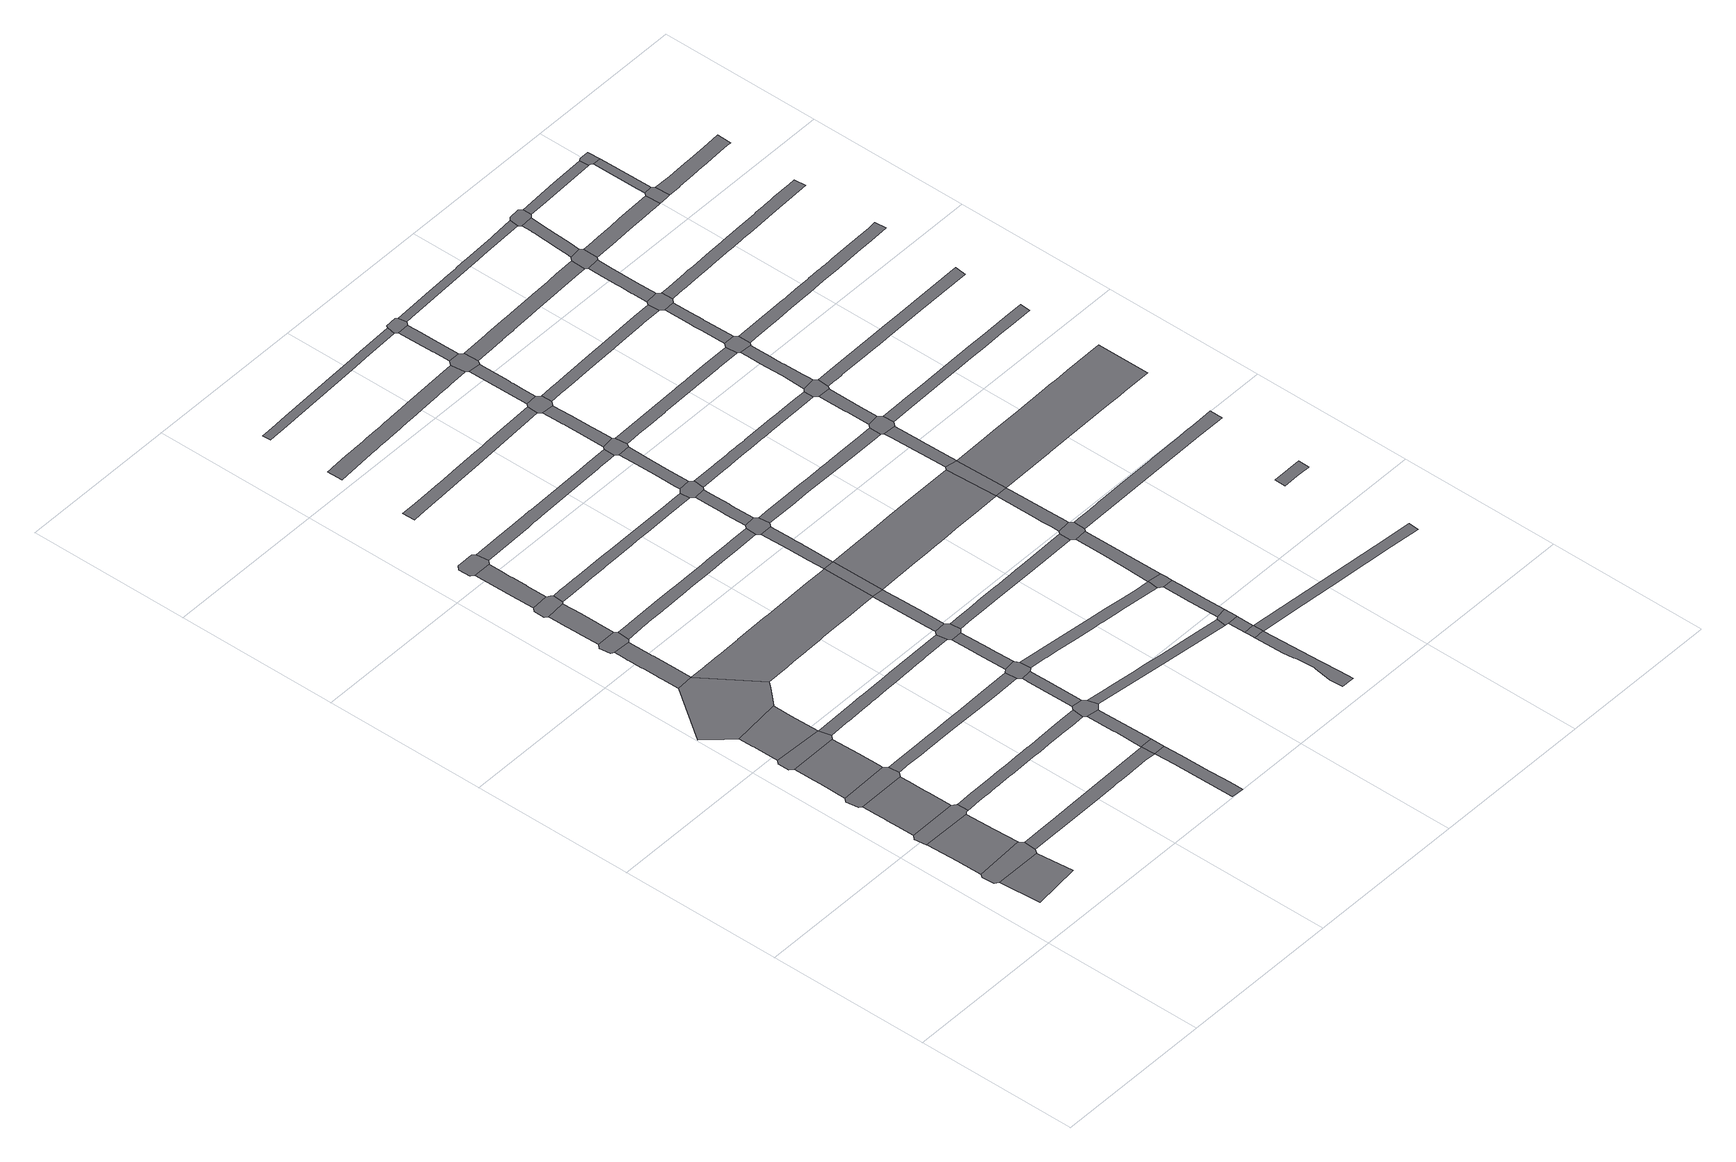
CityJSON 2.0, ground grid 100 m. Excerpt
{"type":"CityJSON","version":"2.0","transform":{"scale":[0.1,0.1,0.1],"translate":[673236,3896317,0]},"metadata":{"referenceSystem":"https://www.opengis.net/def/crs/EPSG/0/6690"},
"CityObjects":{
"road1":{"type":"Road","attributes":{"function":"9","usage":"2","RoadStructureAttribute.widthType":"1","RoadStructureAttribute.width":28.46,"RoadStructureAttribute.sectionType":"1"},"geometry":[{"type":"MultiSurface","lod":"1","boundaries":[[[0,1,2,3]]]}]},
"road2":{"type":"Road","attributes":{"function":"9","usage":"9","RoadStructureAttribute.widthType":"9","RoadStructureAttribute.width":-9999,"RoadStructureAttribute.sectionType":"9"},"geometry":[{"type":"MultiSurface","lod":"1","boundaries":[[[2,1,4,5,6,7,8,9]]]}]},
"road3":{"type":"Road","attributes":{"function":"9","usage":"2","RoadStructureAttribute.widthType":"1","RoadStructureAttribute.width":28.46,"RoadStructureAttribute.sectionType":"1"},"geometry":[{"type":"MultiSurface","lod":"1","boundaries":[[[10,11,12,7,6,13,14,15]]]}]},
"road4":{"type":"Road","attributes":{"function":"9","usage":"9","RoadStructureAttribute.widthType":"9","RoadStructureAttribute.width":-9999,"RoadStructureAttribute.sectionType":"9"},"geometry":[{"type":"MultiSurface","lod":"1","boundaries":[[[16,17,18,10,15,19,20,21]]]}]},
"road5":{"type":"Road","attributes":{"function":"9","usage":"2","RoadStructureAttribute.widthType":"1","RoadStructureAttribute.width":28.46,"RoadStructureAttribute.sectionType":"1"},"geometry":[{"type":"MultiSurface","lod":"1","boundaries":[[[22,23,24,25,26,27,28,17,16,29,30,31,32]]]}]},
"road6":{"type":"Road","attributes":{"function":"9","usage":"9","RoadStructureAttribute.widthType":"9","RoadStructureAttribute.width":-9999,"RoadStructureAttribute.sectionType":"9"},"geometry":[{"type":"MultiSurface","lod":"1","boundaries":[[[22,32,33,34,35,36,37,38]]]}]},
"road7":{"type":"Road","attributes":{"function":"9","usage":"2","RoadStructureAttribute.widthType":"1","RoadStructureAttribute.width":28.46,"RoadStructureAttribute.sectionType":"1"},"geometry":[{"type":"MultiSurface","lod":"1","boundaries":[[[39,40,41,36,35,42,43,44]]]}]},
"road8":{"type":"Road","attributes":{"function":"9","usage":"9","RoadStructureAttribute.widthType":"9","RoadStructureAttribute.width":-9999,"RoadStructureAttribute.sectionType":"9"},"geometry":[{"type":"MultiSurface","lod":"1","boundaries":[[[44,45,46,47,48,49,39]]]}]},
"road9":{"type":"Road","attributes":{"function":"9","usage":"2","RoadStructureAttribute.widthType":"1","RoadStructureAttribute.width":28.46,"RoadStructureAttribute.sectionType":"1"},"geometry":[{"type":"MultiSurface","lod":"1","boundaries":[[[50,51,52,53,47,46,54,55]]]}]},
"road10":{"type":"Road","attributes":{"function":"9","usage":"9","RoadStructureAttribute.widthType":"9","RoadStructureAttribute.width":-9999,"RoadStructureAttribute.sectionType":"9"},"geometry":[{"type":"MultiSurface","lod":"1","boundaries":[[[56,57,58,50,55,59,60,61,62]]]}]},
"road11":{"type":"Road","attributes":{"function":"9","usage":"9","RoadStructureAttribute.widthType":"2","RoadStructureAttribute.width":7.38,"RoadStructureAttribute.sectionType":"1"},"geometry":[{"type":"MultiSurface","lod":"1","boundaries":[[[63,64,65,66,67,68,5,4,69,70,71,72,73,74,75,76,77,78,79,80]]]}]},
"road12":{"type":"Road","attributes":{"function":"9","usage":"9","RoadStructureAttribute.widthType":"2","RoadStructureAttribute.width":11.46,"RoadStructureAttribute.sectionType":"1"},"geometry":[{"type":"MultiSurface","lod":"1","boundaries":[[[81,82,83,84,85,86,87,88,89,90,91,92,93,94,95,96,56,62]]]}]},
"road13":{"type":"Road","attributes":{"function":"9","usage":"9","RoadStructureAttribute.widthType":"9","RoadStructureAttribute.width":-9999,"RoadStructureAttribute.sectionType":"9"},"geometry":[{"type":"MultiSurface","lod":"1","boundaries":[[[97,98,99,100,101,85,84,102]]]}]},
"road14":{"type":"Road","attributes":{"function":"9","usage":"9","RoadStructureAttribute.widthType":"2","RoadStructureAttribute.width":6.67,"RoadStructureAttribute.sectionType":"1"},"geometry":[{"type":"MultiSurface","lod":"1","boundaries":[[[20,103,104,105,106,107,108,109,110,111,112,113,114,115,116,117,118,119,120,121,122,123,124,125,126,127,128,129,130,131,132,133,134,135,136,137,138,139,140,141,142,21]]]}]},
"road15":{"type":"Road","attributes":{"function":"9","usage":"9","RoadStructureAttribute.widthType":"2","RoadStructureAttribute.width":11.46,"RoadStructureAttribute.sectionType":"1"},"geometry":[{"type":"MultiSurface","lod":"1","boundaries":[[[143,144,145,146,147,148,149,150,151,152,99,98]]]}]},
"road16":{"type":"Road","attributes":{"function":"9","usage":"9","RoadStructureAttribute.widthType":"9","RoadStructureAttribute.width":-9999,"RoadStructureAttribute.sectionType":"9"},"geometry":[{"type":"MultiSurface","lod":"1","boundaries":[[[146,145,153,154,155,156,157,158,159]]]}]},
"road17":{"type":"Road","attributes":{"function":"9","usage":"9","RoadStructureAttribute.widthType":"2","RoadStructureAttribute.width":6.45,"RoadStructureAttribute.sectionType":"1"},"geometry":[{"type":"MultiSurface","lod":"1","boundaries":[[[160,161,162,163,164,165,166,167,168,169,170,34,33,171,172,173,174,175,176,177,178,179,180,181,182,183,184,185,186]]]}]},
"road18":{"type":"Road","attributes":{"function":"9","usage":"9","RoadStructureAttribute.widthType":"2","RoadStructureAttribute.width":11.46,"RoadStructureAttribute.sectionType":"1"},"geometry":[{"type":"MultiSurface","lod":"1","boundaries":[[[156,187,188,189,190,191,192,193,194,195,196,197,198,199,157]]]}]},
"road19":{"type":"Road","attributes":{"function":"9","usage":"9","RoadStructureAttribute.widthType":"9","RoadStructureAttribute.width":-9999,"RoadStructureAttribute.sectionType":"9"},"geometry":[{"type":"MultiSurface","lod":"1","boundaries":[[[200,201,202,195,194,203,204,205,206]]]}]},
"road20":{"type":"Road","attributes":{"function":"9","usage":"9","RoadStructureAttribute.widthType":"2","RoadStructureAttribute.width":6.67,"RoadStructureAttribute.sectionType":"1"},"geometry":[{"type":"MultiSurface","lod":"1","boundaries":[[[207,208,209,210,211,212,213,214,215,216,217,218,219,220,221,222,223,224,225,226,227,228,229,230,231,232,46,45]]]}]},
"road21":{"type":"Road","attributes":{"function":"9","usage":"9","RoadStructureAttribute.widthType":"2","RoadStructureAttribute.width":7.39,"RoadStructureAttribute.sectionType":"1"},"geometry":[{"type":"MultiSurface","lod":"1","boundaries":[[[233,234,235,236,237,238,80,239,240,241,242,243]]]}]},
"road22":{"type":"Road","attributes":{"function":"9","usage":"1","RoadStructureAttribute.widthType":"1","RoadStructureAttribute.width":34.1,"RoadStructureAttribute.sectionType":"1"},"geometry":[{"type":"MultiSurface","lod":"1","boundaries":[[[61,244,245,246,247,248,249,250,251,252,253,254,255,256,257,258,259,260,261,262,263,264,265,266,267,268,269,270,271,272,273,274,275,62]]]}]},
"road23":{"type":"Road","attributes":{"function":"9","usage":"9","RoadStructureAttribute.widthType":"9","RoadStructureAttribute.width":-9999,"RoadStructureAttribute.sectionType":"9"},"geometry":[{"type":"MultiSurface","lod":"1","boundaries":[[[238,276,63,80]]]}]},
"road24":{"type":"Road","attributes":{"function":"9","usage":"9","RoadStructureAttribute.widthType":"2","RoadStructureAttribute.width":7.39,"RoadStructureAttribute.sectionType":"1"},"geometry":[{"type":"MultiSurface","lod":"1","boundaries":[[[63,276,277,278,279,280,281,282]]]}]},
"road25":{"type":"Road","attributes":{"function":"9","usage":"9","RoadStructureAttribute.widthType":"9","RoadStructureAttribute.width":-9999,"RoadStructureAttribute.sectionType":"9"},"geometry":[{"type":"MultiSurface","lod":"1","boundaries":[[[279,278,283,284,285,286,287,122,121]]]}]},
"road26":{"type":"Road","attributes":{"function":"9","usage":"9","RoadStructureAttribute.widthType":"2","RoadStructureAttribute.width":6.58,"RoadStructureAttribute.sectionType":"1"},"geometry":[{"type":"MultiSurface","lod":"1","boundaries":[[[288,289,290,291,292,293,294,295,296,297,298,299,300,301,302,303,304,305,306,307,308,309,310,311,312,313,314,315,316,317,318,319,97,102]]]}]},
"road27":{"type":"Road","attributes":{"function":"9","usage":"9","RoadStructureAttribute.widthType":"2","RoadStructureAttribute.width":7.39,"RoadStructureAttribute.sectionType":"1"},"geometry":[{"type":"MultiSurface","lod":"1","boundaries":[[[320,321,287,286,322,323,324,325]]]}]},
"road28":{"type":"Road","attributes":{"function":"9","usage":"9","RoadStructureAttribute.widthType":"9","RoadStructureAttribute.width":-9999,"RoadStructureAttribute.sectionType":"9"},"geometry":[{"type":"MultiSurface","lod":"1","boundaries":[[[326,160,186,320,325,327,328,329]]]}]},
"road29":{"type":"Road","attributes":{"function":"9","usage":"9","RoadStructureAttribute.widthType":"3","RoadStructureAttribute.width":5.99,"RoadStructureAttribute.sectionType":"1"},"geometry":[{"type":"MultiSurface","lod":"1","boundaries":[[[330,331,332,333,334,335,336,337,338,339,340,341,342,343,344,154,153,345,346,347,348,349,350,351,352,353,354,355,356,357,358,359,360]]]}]},
"road30":{"type":"Road","attributes":{"function":"9","usage":"9","RoadStructureAttribute.widthType":"2","RoadStructureAttribute.width":7.39,"RoadStructureAttribute.sectionType":"1"},"geometry":[{"type":"MultiSurface","lod":"1","boundaries":[[[361,362,363,364,365,366,326,329]]]}]},
"road31":{"type":"Road","attributes":{"function":"9","usage":"9","RoadStructureAttribute.widthType":"9","RoadStructureAttribute.width":-9999,"RoadStructureAttribute.sectionType":"9"},"geometry":[{"type":"MultiSurface","lod":"1","boundaries":[[[367,368,369,222,221,364,363,370]]]}]},
"road32":{"type":"Road","attributes":{"function":"9","usage":"9","RoadStructureAttribute.widthType":"2","RoadStructureAttribute.width":6.94,"RoadStructureAttribute.sectionType":"1"},"geometry":[{"type":"MultiSurface","lod":"1","boundaries":[[[371,372,373,374,375,376,377,378,379,380,381,204,203,382,383,384,385,386,387,388,389,390,391,392,393]]]}]},
"road33":{"type":"Road","attributes":{"function":"9","usage":"9","RoadStructureAttribute.widthType":"2","RoadStructureAttribute.width":7.39,"RoadStructureAttribute.sectionType":"1"},"geometry":[{"type":"MultiSurface","lod":"1","boundaries":[[[394,256,395,396,369,368,397,398,399,400,401,402]]]}]},
"road34":{"type":"Road","attributes":{"function":"9","usage":"9","RoadStructureAttribute.widthType":"9","RoadStructureAttribute.width":-9999,"RoadStructureAttribute.sectionType":"9"},"geometry":[{"type":"MultiSurface","lod":"1","boundaries":[[[256,394,403,257]]]}]},
"road35":{"type":"Road","attributes":{"function":"9","usage":"9","RoadStructureAttribute.widthType":"2","RoadStructureAttribute.width":6.77,"RoadStructureAttribute.sectionType":"1"},"geometry":[{"type":"MultiSurface","lod":"1","boundaries":[[[404,405,406,407,408,409,410,411,412,413,414,415,416,417,418,419,420,421,422,423,424,425,426]]]}]},
"road36":{"type":"Road","attributes":{"function":"9","usage":"9","RoadStructureAttribute.widthType":"3","RoadStructureAttribute.width":5.73,"RoadStructureAttribute.sectionType":"1"},"geometry":[{"type":"MultiSurface","lod":"1","boundaries":[[[427,428,429,430,431,432,433,434,435,285,284,436,437,438]]]}]},
"road37":{"type":"Road","attributes":{"function":"9","usage":"9","RoadStructureAttribute.widthType":"2","RoadStructureAttribute.width":7.58,"RoadStructureAttribute.sectionType":"1"},"geometry":[{"type":"MultiSurface","lod":"1","boundaries":[[[439,440,441,442,257,403,443,444,445,446,447,448,449]]]}]},
"road38":{"type":"Road","attributes":{"function":"9","usage":"9","RoadStructureAttribute.widthType":"2","RoadStructureAttribute.width":8.57,"RoadStructureAttribute.sectionType":"1"},"geometry":[{"type":"MultiSurface","lod":"1","boundaries":[[[450,451,452,453,454,455,456,457,458,459,460,461,462,463,464,465,466,467,468,469,470,471,472,473,474,475,476,477,478,479,480,481,482,483,484,485,486,487,488,489,490,491,492,493]]]}]},
"road39":{"type":"Road","attributes":{"function":"9","usage":"9","RoadStructureAttribute.widthType":"2","RoadStructureAttribute.width":6.08,"RoadStructureAttribute.sectionType":"1"},"geometry":[{"type":"MultiSurface","lod":"1","boundaries":[[[494,495,496,497,498,499,500,501,328,327,502,503,504,505,506,507,508,509,510,511,512]]]}]},
"road40":{"type":"Road","attributes":{"function":"9","usage":"9","RoadStructureAttribute.widthType":"9","RoadStructureAttribute.width":-9999,"RoadStructureAttribute.sectionType":"9"},"geometry":[{"type":"MultiSurface","lod":"1","boundaries":[[[513,514,515,306,305,439,449,516]]]}]},
"road41":{"type":"Road","attributes":{"function":"9","usage":"9","RoadStructureAttribute.widthType":"2","RoadStructureAttribute.width":7.58,"RoadStructureAttribute.sectionType":"1"},"geometry":[{"type":"MultiSurface","lod":"1","boundaries":[[[517,518,519,520,521,515,514,522,523,524,525]]]}]},
"road42":{"type":"Road","attributes":{"function":"9","usage":"9","RoadStructureAttribute.widthType":"3","RoadStructureAttribute.width":5.12,"RoadStructureAttribute.sectionType":"1"},"geometry":[{"type":"MultiSurface","lod":"1","boundaries":[[[526,527,528,529,530,531,532,533,534,535,536,537,538,539,540,541]]]}]},
"road43":{"type":"Road","attributes":{"function":"9","usage":"9","RoadStructureAttribute.widthType":"9","RoadStructureAttribute.width":-9999,"RoadStructureAttribute.sectionType":"9"},"geometry":[{"type":"MultiSurface","lod":"1","boundaries":[[[525,542,543,544,545,330,360,517]]]}]},
"road44":{"type":"Road","attributes":{"function":"9","usage":"9","RoadStructureAttribute.widthType":"2","RoadStructureAttribute.width":6.34,"RoadStructureAttribute.sectionType":"1"},"geometry":[{"type":"MultiSurface","lod":"1","boundaries":[[[546,547,548,549,550,551,552,553,554,555,367,370,556,557,558,559,560,561,562,563]]]}]},
"road45":{"type":"Road","attributes":{"function":"9","usage":"9","RoadStructureAttribute.widthType":"2","RoadStructureAttribute.width":7.58,"RoadStructureAttribute.sectionType":"1"},"geometry":[{"type":"MultiSurface","lod":"1","boundaries":[[[564,565,566,567,545,544,568,569,570]]]}]},
"road46":{"type":"Road","attributes":{"function":"9","usage":"9","RoadStructureAttribute.widthType":"2","RoadStructureAttribute.width":7.3,"RoadStructureAttribute.sectionType":"1"},"geometry":[{"type":"MultiSurface","lod":"1","boundaries":[[[571,572,573,574,575,576,577,578,579,580,581,582,583,584,585,586,587]]]}]},
"road47":{"type":"Road","attributes":{"function":"9","usage":"9","RoadStructureAttribute.widthType":"9","RoadStructureAttribute.width":-9999,"RoadStructureAttribute.sectionType":"9"},"geometry":[{"type":"MultiSurface","lod":"1","boundaries":[[[392,564,570,588,589,590,591,393]]]}]},
"road48":{"type":"Road","attributes":{"function":"9","usage":"9","RoadStructureAttribute.widthType":"9","RoadStructureAttribute.width":-9999,"RoadStructureAttribute.sectionType":"9"},"geometry":[{"type":"MultiSurface","lod":"1","boundaries":[[[592,593,587,586,594]]]}]},
"road49":{"type":"Road","attributes":{"function":"9","usage":"1","RoadStructureAttribute.widthType":"1","RoadStructureAttribute.width":34.1,"RoadStructureAttribute.sectionType":"1"},"geometry":[{"type":"MultiSurface","lod":"1","boundaries":[[[595,596,597,598,599,600,403,394,601,602,603,604,605,606,607,608,609,610,611]]]}]},
"road50":{"type":"Road","attributes":{"function":"9","usage":"9","RoadStructureAttribute.widthType":"2","RoadStructureAttribute.width":7.3,"RoadStructureAttribute.sectionType":"1"},"geometry":[{"type":"MultiSurface","lod":"1","boundaries":[[[612,613,614,592,594]]]}]},
"road51":{"type":"Road","attributes":{"function":"9","usage":"9","RoadStructureAttribute.widthType":"2","RoadStructureAttribute.width":7.58,"RoadStructureAttribute.sectionType":"1"},"geometry":[{"type":"MultiSurface","lod":"1","boundaries":[[[615,616,617,618,619,620,621,622,623,624,625,626,627,628,629,630,591,590]]]}]},
"road52":{"type":"Road","attributes":{"function":"9","usage":"9","RoadStructureAttribute.widthType":"9","RoadStructureAttribute.width":-9999,"RoadStructureAttribute.sectionType":"9"},"geometry":[{"type":"MultiSurface","lod":"1","boundaries":[[[631,614,613,632,633,634,438,437]]]}]},
"road53":{"type":"Road","attributes":{"function":"9","usage":"9","RoadStructureAttribute.widthType":"9","RoadStructureAttribute.width":-9999,"RoadStructureAttribute.sectionType":"9"},"geometry":[{"type":"MultiSurface","lod":"1","boundaries":[[[635,636,637,410,409,626,625,638]]]}]},
"road54":{"type":"Road","attributes":{"function":"9","usage":"9","RoadStructureAttribute.widthType":"2","RoadStructureAttribute.width":7.3,"RoadStructureAttribute.sectionType":"1"},"geometry":[{"type":"MultiSurface","lod":"1","boundaries":[[[639,634,633,640,641,642,643]]]}]},
"road55":{"type":"Road","attributes":{"function":"9","usage":"9","RoadStructureAttribute.widthType":"9","RoadStructureAttribute.width":-9999,"RoadStructureAttribute.sectionType":"9"},"geometry":[{"type":"MultiSurface","lod":"1","boundaries":[[[511,643,642,644,645,512]]]}]},
"road56":{"type":"Road","attributes":{"function":"9","usage":"9","RoadStructureAttribute.widthType":"2","RoadStructureAttribute.width":7.58,"RoadStructureAttribute.sectionType":"1"},"geometry":[{"type":"MultiSurface","lod":"1","boundaries":[[[636,646,647,648,649,650,651,652,637]]]}]},
"road57":{"type":"Road","attributes":{"function":"9","usage":"9","RoadStructureAttribute.widthType":"2","RoadStructureAttribute.width":6.67,"RoadStructureAttribute.sectionType":"1"},"geometry":[{"type":"MultiSurface","lod":"1","boundaries":[[[653,654,655,656,657,658,659,660,661,662,663,664,665,666,667,668,669,670,671,672,513,516]]]}]},
"road58":{"type":"Road","attributes":{"function":"9","usage":"9","RoadStructureAttribute.widthType":"9","RoadStructureAttribute.width":-9999,"RoadStructureAttribute.sectionType":"9"},"geometry":[{"type":"MultiSurface","lod":"1","boundaries":[[[493,492,651,650,673,674,675,676]]]}]},
"road59":{"type":"Road","attributes":{"function":"9","usage":"9","RoadStructureAttribute.widthType":"2","RoadStructureAttribute.width":7.3,"RoadStructureAttribute.sectionType":"1"},"geometry":[{"type":"MultiSurface","lod":"1","boundaries":[[[645,677,678,679,680,681,512]]]}]},
"road60":{"type":"Road","attributes":{"function":"9","usage":"9","RoadStructureAttribute.widthType":"2","RoadStructureAttribute.width":7.58,"RoadStructureAttribute.sectionType":"1"},"geometry":[{"type":"MultiSurface","lod":"1","boundaries":[[[675,682,683,684,685,686,687,688,689,690,691,676]]]}]},
"road61":{"type":"Road","attributes":{"function":"9","usage":"9","RoadStructureAttribute.widthType":"2","RoadStructureAttribute.width":6.02,"RoadStructureAttribute.sectionType":"1"},"geometry":[{"type":"MultiSurface","lod":"1","boundaries":[[[542,692,693,694,695,696,697,698,699,700,701,702,703,704,705,706,707,708,709,710,711,712,713,714,715,716,717,718,719,720,721,722,723,724,725,726,543]]]}]},
"road62":{"type":"Road","attributes":{"function":"9","usage":"9","RoadStructureAttribute.widthType":"9","RoadStructureAttribute.width":-9999,"RoadStructureAttribute.sectionType":"9"},"geometry":[{"type":"MultiSurface","lod":"1","boundaries":[[[727,728,563,562,678,677,729,730]]]}]},
"road63":{"type":"Road","attributes":{"function":"9","usage":"9","RoadStructureAttribute.widthType":"9","RoadStructureAttribute.width":-9999,"RoadStructureAttribute.sectionType":"9"},"geometry":[{"type":"MultiSurface","lod":"1","boundaries":[[[540,685,684,731,732,733,734,541]]]}]},
"road64":{"type":"Road","attributes":{"function":"9","usage":"9","RoadStructureAttribute.widthType":"2","RoadStructureAttribute.width":7.3,"RoadStructureAttribute.sectionType":"1"},"geometry":[{"type":"MultiSurface","lod":"1","boundaries":[[[735,736,737,738,739,728,727,740,741,742,743,744,611]]]}]},
"road65":{"type":"Road","attributes":{"function":"9","usage":"9","RoadStructureAttribute.widthType":"2","RoadStructureAttribute.width":6.73,"RoadStructureAttribute.sectionType":"1"},"geometry":[{"type":"MultiSurface","lod":"1","boundaries":[[[588,745,746,747,748,749,750,751,752,753,754,755,756,757,758,759,760,761,762,763,764,765,766,767,768,769,770,589]]]}]},
"road66":{"type":"Road","attributes":{"function":"9","usage":"9","RoadStructureAttribute.widthType":"9","RoadStructureAttribute.width":-9999,"RoadStructureAttribute.sectionType":"9"},"geometry":[{"type":"MultiSurface","lod":"1","boundaries":[[[744,771,772,595,611]]]}]},
"road67":{"type":"Road","attributes":{"function":"9","usage":"9","RoadStructureAttribute.widthType":"2","RoadStructureAttribute.width":6.32,"RoadStructureAttribute.sectionType":"1"},"geometry":[{"type":"MultiSurface","lod":"1","boundaries":[[[773,774,775,594,586,776,777,778,779,780,781,782,783,784,785]]]}]},
"road68":{"type":"Road","attributes":{"function":"9","usage":"9","RoadStructureAttribute.widthType":"2","RoadStructureAttribute.width":6.24,"RoadStructureAttribute.sectionType":"1"},"geometry":[{"type":"MultiSurface","lod":"1","boundaries":[[[786,787,788,789,790,791,792,635,638,793,794,795,796,797,798,799,800,801,802,803,804,805,806]]]}]},
"road69":{"type":"Road","attributes":{"function":"9","usage":"9","RoadStructureAttribute.widthType":"2","RoadStructureAttribute.width":7.69,"RoadStructureAttribute.sectionType":"1"},"geometry":[{"type":"MultiSurface","lod":"1","boundaries":[[[771,807,808,809,810,811,812,772]]]}]},
"road70":{"type":"Road","attributes":{"function":"9","usage":"9","RoadStructureAttribute.widthType":"9","RoadStructureAttribute.width":-9999,"RoadStructureAttribute.sectionType":"9"},"geometry":[{"type":"MultiSurface","lod":"1","boundaries":[[[661,660,811,810,813,814,815,816]]]}]},
"road71":{"type":"Road","attributes":{"function":"9","usage":"9","RoadStructureAttribute.widthType":"2","RoadStructureAttribute.width":8.28,"RoadStructureAttribute.sectionType":"1"},"geometry":[{"type":"MultiSurface","lod":"1","boundaries":[[[817,818,819,820,821,822,823,824,825,826,827,828,829,830,831,832,833,834,835,836,837,838,839,840,841,842,843,844,845,846,847,848,849,850,674,673]]]}]},
"road72":{"type":"Road","attributes":{"function":"9","usage":"9","RoadStructureAttribute.widthType":"2","RoadStructureAttribute.width":7.69,"RoadStructureAttribute.sectionType":"1"},"geometry":[{"type":"MultiSurface","lod":"1","boundaries":[[[851,852,853,854,855,816,815,856,857,858,859,860]]]}]},
"road73":{"type":"Road","attributes":{"function":"9","usage":"9","RoadStructureAttribute.widthType":"9","RoadStructureAttribute.width":-9999,"RoadStructureAttribute.sectionType":"9"},"geometry":[{"type":"MultiSurface","lod":"1","boundaries":[[[861,862,709,708,860,859,863,864]]]}]},
"road74":{"type":"Road","attributes":{"function":"9","usage":"9","RoadStructureAttribute.widthType":"2","RoadStructureAttribute.width":7.69,"RoadStructureAttribute.sectionType":"1"},"geometry":[{"type":"MultiSurface","lod":"1","boundaries":[[[865,866,867,868,869,862,861,870,871,872,873,874,875,876,877]]]}]},
"road75":{"type":"Road","attributes":{"function":"9","usage":"9","RoadStructureAttribute.widthType":"3","RoadStructureAttribute.width":4.87,"RoadStructureAttribute.sectionType":"1"},"geometry":[{"type":"MultiSurface","lod":"1","boundaries":[[[878,879,880,881,882,883,884,885,886,887,888,732,731,889,890,891,892,893,894,895,896,897,898]]]}]},
"road76":{"type":"Road","attributes":{"function":"9","usage":"9","RoadStructureAttribute.widthType":"2","RoadStructureAttribute.width":7.05,"RoadStructureAttribute.sectionType":"1"},"geometry":[{"type":"MultiSurface","lod":"1","boundaries":[[[729,899,900,901,902,903,904,905,906,907,908,909,910,911,912,913,914,915,916,917,918,919,730]]]}]},
"road77":{"type":"Road","attributes":{"function":"9","usage":"9","RoadStructureAttribute.widthType":"9","RoadStructureAttribute.width":-9999,"RoadStructureAttribute.sectionType":"9"},"geometry":[{"type":"MultiSurface","lod":"1","boundaries":[[[920,921,922,762,761,877,876,923]]]}]},
"road78":{"type":"Road","attributes":{"function":"9","usage":"9","RoadStructureAttribute.widthType":"2","RoadStructureAttribute.width":7.69,"RoadStructureAttribute.sectionType":"1"},"geometry":[{"type":"MultiSurface","lod":"1","boundaries":[[[921,924,925,926,927,928,929,930,931,932,933,922]]]}]},
"road79":{"type":"Road","attributes":{"function":"9","usage":"9","RoadStructureAttribute.widthType":"9","RoadStructureAttribute.width":-9999,"RoadStructureAttribute.sectionType":"9"},"geometry":[{"type":"MultiSurface","lod":"1","boundaries":[[[934,935,806,805,929,928,936,937]]]}]},
"road80":{"type":"Road","attributes":{"function":"9","usage":"1","RoadStructureAttribute.widthType":"1","RoadStructureAttribute.width":34.1,"RoadStructureAttribute.sectionType":"1"},"geometry":[{"type":"MultiSurface","lod":"1","boundaries":[[[938,939,940,941,942,943,944,945,946,947,948,949,950,951,952,953,771,744]]]}]},
"road81":{"type":"Road","attributes":{"function":"9","usage":"9","RoadStructureAttribute.widthType":"2","RoadStructureAttribute.width":7.69,"RoadStructureAttribute.sectionType":"1"},"geometry":[{"type":"MultiSurface","lod":"1","boundaries":[[[934,954,955,956,957,958,959,960,961,962,963,964,935]]]}]},
"road82":{"type":"Road","attributes":{"function":"9","usage":"9","RoadStructureAttribute.widthType":"3","RoadStructureAttribute.width":5.92,"RoadStructureAttribute.sectionType":"1"},"geometry":[{"type":"MultiSurface","lod":"1","boundaries":[[[965,966,967,968,969,970,971]]]}]},
"road83":{"type":"Road","attributes":{"function":"9","usage":"9","RoadStructureAttribute.widthType":"9","RoadStructureAttribute.width":-9999,"RoadStructureAttribute.sectionType":"9"},"geometry":[{"type":"MultiSurface","lod":"1","boundaries":[[[834,833,957,956,972,973,974,975]]]}]},
"road84":{"type":"Road","attributes":{"function":"9","usage":"9","RoadStructureAttribute.widthType":"2","RoadStructureAttribute.width":6.36,"RoadStructureAttribute.sectionType":"1"},"geometry":[{"type":"MultiSurface","lod":"1","boundaries":[[[813,976,977,978,979,980,981,982,983,984,985,986,987,988,989,990,991,992,993,814]]]}]},
"road85":{"type":"Road","attributes":{"function":"9","usage":"9","RoadStructureAttribute.widthType":"2","RoadStructureAttribute.width":7.69,"RoadStructureAttribute.sectionType":"1"},"geometry":[{"type":"MultiSurface","lod":"1","boundaries":[[[994,995,996,997,998,999,1000,1001,975,974,1002,1003,1004,1005,1006]]]}]},
"road86":{"type":"Road","attributes":{"function":"9","usage":"9","RoadStructureAttribute.widthType":"9","RoadStructureAttribute.width":-9999,"RoadStructureAttribute.sectionType":"9"},"geometry":[{"type":"MultiSurface","lod":"1","boundaries":[[[1007,1008,1009,1010,898,897,994,1006]]]}]},
"road87":{"type":"Road","attributes":{"function":"9","usage":"9","RoadStructureAttribute.widthType":"2","RoadStructureAttribute.width":6.83,"RoadStructureAttribute.sectionType":"1"},"geometry":[{"type":"MultiSurface","lod":"1","boundaries":[[[863,1011,1012,1013,1014,1015,1016,1017,1018,1019,1020,1021,1022,1023,1024,1025,1026,1027,1028,864]]]}]},
"road88":{"type":"Road","attributes":{"function":"9","usage":"9","RoadStructureAttribute.widthType":"2","RoadStructureAttribute.width":8.59,"RoadStructureAttribute.sectionType":"1"},"geometry":[{"type":"MultiSurface","lod":"1","boundaries":[[[972,1029,1030,1031,1032,1033,1034,1035,1036,1037,1038,1039,973]]]}]},
"road89":{"type":"Road","attributes":{"function":"9","usage":"9","RoadStructureAttribute.widthType":"2","RoadStructureAttribute.width":6.92,"RoadStructureAttribute.sectionType":"1"},"geometry":[{"type":"MultiSurface","lod":"1","boundaries":[[[1040,1041,1042,1043,1044,1045,1046,1047,1048,1049,1050,1051,1052,1053,1054,1055,1056,1057,1058,1059,1060,1061,1062,1063,1064,1065,1066,1067,1068,1069,1070,1071,1072,1073,1074,1075,1076,1077,1078,1079,1080,920,923]]]}]},
"road90":{"type":"Road","attributes":{"function":"9","usage":"9","RoadStructureAttribute.widthType":"3","RoadStructureAttribute.width":5.11,"RoadStructureAttribute.sectionType":"1"},"geometry":[{"type":"MultiSurface","lod":"1","boundaries":[[[1081,1082,1083,1008,1007,1084,1085]]]}]},
"road91":{"type":"Road","attributes":{"function":"9","usage":"9","RoadStructureAttribute.widthType":"2","RoadStructureAttribute.width":6.83,"RoadStructureAttribute.sectionType":"1"},"geometry":[{"type":"MultiSurface","lod":"1","boundaries":[[[936,1086,1087,1088,1089,1090,1091,1092,1093,1094,1095,1096,1097,1098,1099,1100,1101,1102,1103,1104,1105,1106,1107,1108,1109,1110,1111,1112,1113,1114,1115,1116,1117,1118,1119,1120,1121,1122,1123,1124,937]]]}]},
"road92":{"type":"Road","attributes":{"function":"9","usage":"9","RoadStructureAttribute.widthType":"9","RoadStructureAttribute.width":-9999,"RoadStructureAttribute.sectionType":"9"},"geometry":[{"type":"MultiSurface","lod":"1","boundaries":[[[1125,1126,1127,1035,1034,1128,1129]]]}]},
"road93":{"type":"Road","attributes":{"function":"9","usage":"9","RoadStructureAttribute.widthType":"3","RoadStructureAttribute.width":5.06,"RoadStructureAttribute.sectionType":"1"},"geometry":[{"type":"MultiSurface","lod":"1","boundaries":[[[1130,1131,1127,1126,1132,1133,1134,1135]]]}]},
"road94":{"type":"Road","attributes":{"function":"9","usage":"9","RoadStructureAttribute.widthType":"9","RoadStructureAttribute.width":-9999,"RoadStructureAttribute.sectionType":"9"},"geometry":[{"type":"MultiSurface","lod":"1","boundaries":[[[1136,1137,1081,1085,1138,1130,1135]]]}]},
"road95":{"type":"Road","attributes":{"function":"9","usage":"9","RoadStructureAttribute.widthType":"2","RoadStructureAttribute.width":8.59,"RoadStructureAttribute.sectionType":"1"},"geometry":[{"type":"MultiSurface","lod":"1","boundaries":[[[1139,1140,1141,1142,1143,1144,1145,1146,1147,1148,1149,1150,1151,1152,1153,1125,1129]]]}]}
},
"vertices":[
[504,264,0],[483,490,0],[191,491,0],[210,236,0],
[500,515,0],[508,593,0],[486,619,0],[175,605,0],[162,585,0],[168,509,0],
[165,964,0],[165,961,0],[173,766,0],[481,769,0],[480,783,0],[473,960,0],
[476,1064,0],[175,1060,0],[155,1040,0],[489,973,0],[504,973,0],[502,1044,0],
[172,1401,0],[172,1364,0],[172,1340,0],[173,1239,0],[173,1238,0],[173,1236,0],[174,1167,0],[474,1219,0],[474,1244,0],[473,1347,0],[472,1405,0],
[495,1431,0],[489,1497,0],[469,1520,0],[164,1513,0],[144,1495,0],[157,1416,0],
[162,1855,0],[163,1723,0],[163,1680,0],[468,1547,0],[466,1685,0],[462,1857,0],
[483,1879,0],[463,1952,0],[157,1965,0],[140,1945,0],[139,1875,0],
[154,2223,0],[156,2133,0],[156,2123,0],[159,2012,0],[460,2136,0],[462,2250,0],
[246,2711,0],[9,2380,0],[103,2279,0],[512,2304,0],[565,2362,0],[587,2387,0],[352,2714,0],
[1449,608,0],[1446,608,0],[1401,606,0],[854,598,0],[758,596,0],[613,594,0],[680,517,0],[956,520,0],[1128,523,0],[1151,523,0],[1192,523,0],[1253,524,0],[1283,524,0],[1310,525,0],[1327,525,0],[1384,526,0],[1451,522,0],[1454,522,0],
[350,2808,0],[348,2969,0],[348,2971,0],[346,3132,0],[240,3136,0],[240,3091,0],[241,3075,0],[241,3045,0],[241,3042,0],[242,2963,0],[243,2935,0],[243,2918,0],[243,2892,0],[244,2864,0],[244,2837,0],[244,2816,0],
[368,3223,0],[355,3241,0],[234,3239,0],[211,3218,0],[223,3148,0],[362,3148,0],
[556,974,0],[571,974,0],[639,975,0],[663,975,0],[686,976,0],[733,977,0],[751,977,0],[763,977,0],[837,978,0],[849,978,0],[860,978,0],[1030,981,0],[1088,982,0],[1155,983,0],[1193,984,0],[1258,985,0],[1281,985,0],[1346,986,0],[1429,987,0],[1436,1058,0],[1357,1057,0],[1264,1055,0],[1133,1053,0],[1124,1053,0],[1067,1052,0],[1065,1052,0],[1004,1051,0],[998,1051,0],[915,1050,0],[873,1049,0],[865,1049,0],[863,1049,0],[798,1048,0],[794,1048,0],[745,1048,0],[709,1047,0],[707,1047,0],[629,1046,0],[614,1046,0],[523,1044,0],
[354,3353,0],[353,3463,0],[351,3582,0],[226,3570,0],[227,3522,0],[228,3521,0],[228,3506,0],[229,3453,0],[230,3401,0],[232,3350,0],
[362,3592,0],[366,3658,0],[354,3668,0],[336,3682,0],[227,3675,0],[211,3657,0],[210,3587,0],
[1425,1507,0],[1231,1505,0],[1045,1503,0],[1012,1502,0],[992,1502,0],[954,1502,0],[857,1501,0],[837,1500,0],[805,1500,0],[737,1499,0],[578,1498,0],[549,1432,0],[557,1432,0],[575,1432,0],[606,1432,0],[669,1432,0],[741,1432,0],[756,1432,0],[757,1432,0],[866,1433,0],[879,1433,0],[906,1433,0],[1011,1433,0],[1119,1434,0],[1250,1434,0],[1362,1435,0],[1432,1435,0],
[335,3765,0],[334,3811,0],[334,3820,0],[334,3857,0],[333,3909,0],[333,3926,0],[332,3987,0],[332,4065,0],[224,4066,0],[226,3844,0],[226,3821,0],[227,3779,0],[227,3754,0],
[199,4156,0],[201,4083,0],[206,4080,0],[353,4086,0],[347,4163,0],[329,4180,0],[220,4177,0],
[540,1880,0],[603,1882,0],[626,1882,0],[732,1885,0],[793,1886,0],[815,1887,0],[837,1887,0],[935,1890,0],[1011,1891,0],[1096,1893,0],[1113,1894,0],[1179,1895,0],[1229,1896,0],[1252,1897,0],[1425,1901,0],[1416,1968,0],[1227,1965,0],[1124,1963,0],[1042,1962,0],[1039,1962,0],[981,1961,0],[915,1960,0],[826,1958,0],[800,1958,0],[719,1956,0],[466,1952,0],
[1542,3,0],[1541,59,0],[1539,138,0],[1537,222,0],[1533,416,0],[1531,523,0],[1455,519,0],[1461,397,0],[1462,342,0],[1467,8,0],[1467,5,0],
[735,2391,0],[785,2392,0],[862,2393,0],[916,2394,0],[926,2395,0],[934,2395,0],[994,2396,0],[1026,2397,0],[1116,2399,0],[1227,2401,0],[1373,2404,0],[1425,2405,0],[1428,2405,0],[1425,2732,0],[1422,2732,0],[1407,2731,0],[1280,2729,0],[1138,2727,0],[957,2724,0],[954,2724,0],[839,2722,0],[726,2720,0],[725,2720,0],[709,2720,0],[640,2719,0],[571,2718,0],[564,2718,0],[542,2717,0],[470,2716,0],[465,2716,0],[462,2716,0],[355,2714,0],
[1529,610,0],
[1523,938,0],[1522,961,0],[1447,974,0],[1450,800,0],[1451,777,0],[1449,611,0],
[1544,980,0],[1556,990,0],[1539,1050,0],[1522,1074,0],[1456,1081,0],
[470,3154,0],[479,3154,0],[524,3155,0],[536,3155,0],[643,3157,0],[664,3157,0],[668,3157,0],[741,3159,0],[809,3160,0],[829,3160,0],[838,3160,0],[891,3161,0],[1002,3163,0],[1070,3164,0],[1100,3165,0],[1125,3165,0],[1250,3167,0],[1397,3170,0],[1399,3238,0],[1300,3236,0],[1246,3235,0],[1225,3235,0],[1083,3233,0],[1040,3232,0],[925,3231,0],[900,3230,0],[837,3230,0],[803,3229,0],[709,3228,0],[456,3224,0],[430,3224,0],[414,3224,0],
[1451,1413,0],[1452,1368,0],[1519,1226,0],[1518,1304,0],[1517,1370,0],[1517,1417,0],
[1447,1524,0],[1540,1435,0],[1536,1504,0],[1519,1532,0],
[1382,3669,0],[1344,3669,0],[1246,3668,0],[1008,3665,0],[905,3664,0],[822,3663,0],[790,3663,0],[755,3663,0],[552,3660,0],[526,3660,0],[485,3660,0],[481,3660,0],[473,3660,0],[452,3659,0],[422,3659,0],[446,3594,0],[515,3595,0],[596,3596,0],[617,3597,0],[692,3598,0],[714,3598,0],[772,3600,0],[790,3600,0],[884,3602,0],[918,3602,0],[933,3602,0],[986,3603,0],[1000,3604,0],[1053,3605,0],[1219,3607,0],[1387,3610,0],
[1514,1680,0],[1514,1696,0],[1508,1880,0],[1440,1879,0],[1442,1753,0],[1443,1706,0],
[1527,1967,0],[1508,1990,0],[1434,1986,0],[1532,1902,0],
[1248,4182,0],[1218,4181,0],[1185,4180,0],[790,4172,0],[776,4172,0],[735,4171,0],[729,4171,0],[714,4171,0],[692,4170,0],[641,4169,0],[513,4167,0],[635,4094,0],[680,4095,0],[725,4097,0],[746,4097,0],[788,4099,0],[838,4100,0],[1108,4108,0],[1252,4112,0],[1273,4113,0],[1329,4114,0],[1383,4116,0],[1384,4184,0],
[1499,2401,0],[1428,2402,0],[1434,2042,0],[1507,2006,0],[1504,2162,0],[1502,2246,0],[1502,2265,0],[1501,2326,0],[1499,2398,0],
[1496,2731,0],
[390,4580,0],[520,4586,0],[542,4587,0],[738,4596,0],[849,4601,0],[1372,4626,0],[1377,4694,0],[1035,4680,0],[1000,4679,0],[931,4676,0],[910,4675,0],[863,4673,0],[857,4673,0],[844,4673,0],[751,4669,0],[745,4668,0],[647,4664,0],[637,4664,0],[573,4661,0],[466,4657,0],[414,4655,0],[340,4656,0],[343,4578,0],
[2305,960,0],[2055,989,0],[1929,1004,0],[1882,1010,0],[1792,1021,0],[1714,1030,0],[1702,1031,0],[1701,1031,0],[1634,1039,0],[1960,940,0],[2435,882,0],[2443,943,0],
[1415,3150,0],[1420,2972,0],[1423,2834,0],[1425,2735,0],[1496,2734,0],[1494,2908,0],[1494,2924,0],[1493,2950,0],[1493,2981,0],[1492,3016,0],[1490,3150,0],
[993,5185,0],[988,5185,0],[916,5182,0],[897,5181,0],[853,5179,0],[823,5177,0],[812,5177,0],[809,5177,0],[773,5175,0],[731,5173,0],[654,5170,0],[640,5169,0],[594,5167,0],[586,5167,0],[530,5164,0],[484,5162,0],[373,5157,0],[356,5156,0],[332,5155,0],[334,5060,0],[581,5073,0],[585,5073,0],[629,5075,0],[661,5077,0],[698,5079,0],[732,5080,0],[734,5080,0],[822,5085,0],[836,5086,0],[840,5086,0],[846,5086,0],[912,5090,0],[925,5090,0],[932,5091,0],[1003,5094,0],[1008,5094,0],[1077,5098,0],[1140,5101,0],[1157,5102,0],[1227,5106,0],[1255,5107,0],[1277,5108,0],[1371,5113,0],[1361,5202,0],
[2430,1402,0],[2381,1404,0],[2329,1410,0],[2237,1421,0],[2135,1433,0],[2019,1447,0],[1909,1460,0],[1797,1473,0],[1648,1423,0],[1656,1422,0],[1742,1413,0],[1838,1402,0],[1989,1385,0],[2030,1381,0],[2050,1378,0],[2164,1366,0],[2179,1364,0],[2427,1336,0],[2433,1402,0],
[1502,3241,0],[1486,3261,0],[1415,3253,0],[1512,3173,0],
[1410,3589,0],[1412,3494,0],[1412,3457,0],[1413,3427,0],[1413,3383,0],[1484,3406,0],[1484,3425,0],[1482,3510,0],[1481,3595,0],
[1190,5627,0],[1140,5625,0],[1058,5621,0],[943,5616,0],[513,5596,0],[402,5591,0],[323,5587,0],[325,5536,0],[389,5539,0],[406,5540,0],[1040,5567,0],[1045,5567,0],[1114,5570,0],[1121,5571,0],[1359,5581,0],[1368,5635,0],
[1493,3609,0],[1502,3675,0],[1480,3695,0],[1407,3691,0],
[2109,1978,0],[2057,1977,0],[2020,1976,0],[1956,1975,0],[1922,1974,0],[1901,1974,0],[1780,1972,0],[1709,1970,0],[1659,1969,0],[1604,1968,0],[1599,1903,0],[1679,1904,0],[1807,1905,0],[2007,1908,0],[2133,1909,0],[2215,1910,0],[2414,1913,0],[2413,1983,0],
[1404,4098,0],[1405,4011,0],[1406,3863,0],[1407,3725,0],[1480,3846,0],[1479,3991,0],[1479,4101,0],
[2468,514,0],[2470,488,0],[2476,456,0],[2480,435,0],[2482,424,0],[2487,326,0],[2486,313,0],[2482,293,0],[2473,243,0],[2468,206,0],[2474,123,0],[2554,118,0],[2551,210,0],[2545,331,0],[2530,703,0],[2529,706,0],[2464,705,0],
[1493,4123,0],[1485,4195,0],[1475,4208,0],[1397,4200,0],
[2462,769,0],[2463,751,0],[2528,772,0],
[2408,2747,0],[2148,2742,0],[1954,2739,0],[1829,2737,0],[1678,2734,0],[1499,2731,0],[1502,2401,0],[1767,2407,0],[1802,2408,0],[1866,2409,0],[1945,2411,0],[1956,2411,0],[2030,2413,0],[2095,2415,0],[2280,2418,0],[2420,2421,0],[2423,2421,0],
[2528,775,0],[2527,881,0],[2458,880,0],
[1474,4254,0],[1474,4262,0],[1473,4296,0],[1472,4340,0],[1472,4347,0],[1471,4394,0],[1471,4400,0],[1470,4430,0],[1469,4477,0],[1469,4491,0],[1466,4603,0],[1392,4607,0],[1394,4528,0],[1395,4474,0],[1395,4470,0],[1396,4393,0],
[2456,880,0],[2527,897,0],[2526,964,0],[2458,954,0],
[1486,4695,0],[1464,4715,0],[1393,4711,0],[1487,4628,0],
[2455,1135,0],[2524,1088,0],[2521,1263,0],[2521,1315,0],[2452,1314,0],
[2520,1359,0],[2520,1391,0],
[1463,4800,0],[1463,4867,0],[1463,4872,0],[1463,4902,0],[1463,5094,0],[1385,5099,0],[1388,4986,0],
[1692,3174,0],[1798,3174,0],[1823,3175,0],[1998,3175,0],[2056,3175,0],[2245,3176,0],[2365,3177,0],[2395,3177,0],[2396,3252,0],[2324,3251,0],[2301,3251,0],[2140,3249,0],[2074,3248,0],[2045,3248,0],[1997,3247,0],[1990,3247,0],[1896,3246,0],[1833,3245,0],[1746,3244,0],[1561,3242,0],
[1480,5116,0],[1476,5208,0],[1454,5228,0],[1383,5227,0],
[2513,1895,0],[2438,1894,0],[2438,1715,0],[2438,1564,0],[2433,1405,0],
[1453,5365,0],[1452,5484,0],[1451,5568,0],[1376,5565,0],[1378,5476,0],[1378,5471,0],[1378,5469,0],[1379,5409,0],[1381,5338,0],[1381,5334,0],
[1681,3613,0],[1689,3613,0],[1754,3615,0],[1756,3615,0],[1829,3616,0],[1881,3617,0],[1886,3617,0],[1987,3619,0],[1989,3619,0],[2050,3620,0],[2090,3621,0],[2117,3622,0],[2144,3622,0],[2160,3622,0],[2186,3623,0],[2245,3624,0],[2388,3627,0],[2387,3688,0],[2336,3688,0],[2260,3687,0],[2256,3687,0],[2209,3686,0],[2142,3685,0],[2135,3685,0],[1978,3682,0],[1958,3682,0],[1909,3681,0],[1906,3681,0],[1847,3681,0],[1835,3680,0],[1789,3680,0],[1770,3679,0],[1762,3679,0],[1672,3678,0],[1663,3678,0],
[2511,2004,0],[2428,2000,0],[2528,1911,0],[2531,1985,0],
[1467,5589,0],[1457,5639,0],[1448,5652,0],[1377,5647,0],
[2423,2418,0],[2426,2163,0],[2427,2112,0],[2428,2054,0],[2428,2019,0],[2511,2030,0],[2508,2167,0],[2504,2393,0],[2503,2418,0],[2503,2421,0],
[1522,4123,0],[1619,4126,0],[1627,4126,0],[1686,4127,0],[1736,4128,0],[1745,4129,0],[1774,4129,0],[1804,4130,0],[1806,4130,0],[2053,4136,0],[2056,4136,0],[2096,4137,0],[2236,4141,0],[2240,4141,0],[2244,4141,0],[2306,4142,0],[2390,4144,0],[2383,4216,0],[2222,4213,0],[2174,4211,0],[2072,4209,0],[2054,4208,0],[2046,4208,0],[1986,4207,0],[1973,4206,0],[1598,4197,0],
[2495,2749,0],[2422,2761,0],
[3561,676,0],[3398,691,0],[2531,771,0],[2532,706,0],[2818,680,0],[3119,652,0],[3220,643,0],[3320,634,0],[3324,633,0],[3428,624,0],[3449,622,0],[3636,604,0],[3642,669,0],
[2256,4725,0],[1988,4715,0],[1913,4712,0],[1671,4702,0],[1603,4699,0],[1593,4699,0],[1557,4698,0],[1560,4631,0],[1574,4632,0],[1581,4632,0],[1677,4635,0],[1713,4636,0],[1829,4641,0],[1959,4645,0],[1976,4646,0],[2048,4648,0],[2131,4651,0],[2236,4655,0],[2251,4655,0],[2376,4660,0],[2371,4730,0],
[2495,2752,0],[2491,2982,0],[2491,2999,0],[2489,3163,0],[2410,3166,0],[2411,3120,0],
[2511,3189,0],[2507,3257,0],[2487,3278,0],[2414,3273,0],
[1546,5119,0],[1565,5120,0],[1632,5123,0],[1662,5124,0],[1677,5125,0],[1680,5125,0],[1738,5128,0],[1750,5128,0],[1775,5129,0],[1776,5129,0],[1892,5135,0],[1998,5139,0],[2018,5140,0],[2023,5141,0],[2264,5152,0],[2342,5155,0],[2368,5156,0],[2373,5246,0],[2244,5241,0],[2188,5238,0],[2169,5237,0],[2095,5234,0],[2087,5234,0],[2051,5232,0],[2040,5232,0],[2007,5230,0],[1866,5224,0],[1863,5224,0],[1829,5223,0],[1828,5223,0],[1814,5222,0],[1759,5220,0],[1672,5216,0],[1655,5215,0],
[2410,3589,0],[2412,3435,0],[2412,3434,0],[2412,3413,0],[2414,3303,0],[2486,3417,0],[2486,3434,0],[2486,3500,0],[2485,3604,0],[2410,3605,0],
[2485,3712,0],[2405,3703,0],[2499,3621,0],[2503,3693,0],
[2404,4089,0],[2405,3997,0],[2405,3961,0],[2407,3855,0],[2408,3809,0],[2484,3746,0],[2484,3781,0],[2481,3905,0],[2480,3921,0],[2478,4018,0],[2477,4061,0],[2476,4126,0],[2403,4129,0],
[2255,5677,0],[2240,5676,0],[2030,5666,0],[2020,5666,0],[1953,5662,0],[1943,5662,0],[1942,5662,0],[1896,5660,0],[1847,5657,0],[1837,5657,0],[1689,5650,0],[1507,5591,0],[2041,5616,0],[2064,5617,0],[2116,5619,0],[2171,5622,0],[2176,5622,0],[2225,5624,0],[2229,5625,0],[2394,5632,0],[2402,5687,0],
[3423,1923,0],[3466,1924,0],[3631,1925,0],[3630,2003,0],[3596,2002,0],[3470,2000,0],[3452,2000,0],[3386,1999,0],[3327,1998,0],[3311,1998,0],[3260,1997,0],[3166,1995,0],[3148,1995,0],[3027,1993,0],[2928,1992,0],[2790,1989,0],[2729,1989,0],[2704,1988,0],[2689,1988,0],[2635,1987,0],[2566,1986,0],
[2490,4217,0],[2472,4238,0],[2403,4239,0],[2490,4142,0],
[2469,4412,0],[2469,4439,0],[2469,4442,0],[2467,4528,0],[2465,4640,0],[2398,4637,0],[2400,4482,0],[2400,4438,0],[2401,4392,0],[2402,4262,0],
[2464,4753,0],[2385,4747,0],[2489,4663,0],[2484,4734,0],
[2506,2421,0],[2849,2426,0],[2859,2426,0],[2902,2427,0],[3315,2433,0],[3421,2435,0],[3461,2436,0],[3643,2438,0],[3642,2768,0],[3387,2764,0],[3302,2763,0],[3245,2762,0],[3188,2761,0],[2994,2757,0],[2815,2754,0],[2717,2753,0],
[2463,4887,0],[2463,5064,0],[2462,5148,0],[2384,5142,0],[2384,5109,0],[2384,5027,0],[2384,4956,0],[2384,4936,0],[2384,4930,0],[2384,4850,0],[2384,4848,0],
[3446,1407,0],[3447,1340,0],[3543,1341,0],[3559,1342,0],[3632,1341,0],[3635,1341,0],[3635,1410,0],
[2475,5162,0],[2478,5256,0],[2464,5273,0],[2388,5265,0],
[2633,3191,0],[2934,3197,0],[3042,3199,0],[3140,3201,0],[3252,3203,0],[3279,3203,0],[3387,3205,0],[3458,3207,0],[3611,3209,0],[3619,3274,0],[3536,3273,0],[3450,3272,0],[3309,3269,0],[3219,3268,0],[2993,3265,0],[2850,3263,0],[2672,3260,0],[2662,3260,0],
[2410,5614,0],[2409,5552,0],[2409,5544,0],[2408,5530,0],[2407,5511,0],[2403,5448,0],[2399,5386,0],[2393,5289,0],[2469,5346,0],[2474,5442,0],[2481,5554,0],[2483,5577,0],[2485,5616,0],
[2507,5635,0],[2506,5690,0],[2490,5708,0],[2418,5700,0],
[2545,3622,0],[2564,3622,0],[2603,3623,0],[2614,3623,0],[2819,3627,0],[2883,3628,0],[2894,3628,0],[2966,3629,0],[2998,3630,0],[3248,3634,0],[3606,3641,0],[3616,3711,0],[3166,3704,0],[3023,3702,0],[2907,3700,0],[2887,3699,0],[2646,3695,0],[2624,3695,0],
[2602,5167,0],[2748,5174,0],[2880,5179,0],[2945,5182,0],[2952,5182,0],[2998,5184,0],[2994,5278,0],[2776,5269,0],[2701,5265,0],[2597,5261,0],[2523,5258,0],
[2538,4144,0],[2659,4147,0],[2705,4149,0],[2729,4150,0],[2831,4153,0],[2850,4154,0],[2925,4156,0],[2988,4158,0],[3094,4161,0],[3219,4165,0],[3378,4170,0],[3401,4171,0],[3490,4174,0],[3612,4178,0],[3607,4252,0],[3556,4246,0],[3555,4246,0],[3466,4244,0],[3396,4242,0],[3250,4238,0],[3249,4238,0],[3233,4237,0],[3199,4236,0],[3177,4236,0],[3176,4236,0],[3162,4235,0],[3160,4235,0],[3132,4234,0],[3069,4233,0],[3067,4233,0],[3052,4232,0],[3037,4232,0],[3015,4231,0],[2953,4230,0],[2939,4229,0],[2922,4229,0],[2879,4227,0],[2871,4227,0],[2849,4227,0],[2774,4225,0],[2631,4221,0],
[2979,5710,0],[2763,5701,0],[2660,5697,0],[2629,5639,0],[2981,5651,0],
[2547,4666,0],[2564,4666,0],[2577,4667,0],[2584,4667,0],[2637,4669,0],[2645,4669,0],[2701,4671,0],[2704,4671,0],[2778,4674,0],[2851,4677,0],[2962,4681,0],[2969,4681,0],[3036,4684,0],[3047,4684,0],[3078,4686,0],[3129,4687,0],[3377,4697,0],[3401,4698,0],[3592,4705,0],[3585,4777,0],[3546,4776,0],[3416,4771,0],[3393,4770,0],[3362,4769,0],[3350,4768,0],[3333,4767,0],[3267,4765,0],[3255,4764,0],[3133,4760,0],[3050,4756,0],[3025,4755,0],[3024,4755,0],[2991,4754,0],[2982,4754,0],[2884,4750,0],[2746,4744,0],[2702,4743,0],[2676,4742,0],[2546,4737,0],
[3076,5282,0],[3062,5298,0],[3011,5294,0],[3054,5187,0],[3080,5188,0],
[3007,5639,0],[3010,5345,0],[3062,5323,0],[3060,5466,0],[3058,5579,0],[3057,5640,0],
[3055,5722,0],[2995,5721,0],[2996,5652,0],
[3157,5191,0],[3168,5192,0],[3277,5196,0],[3353,5200,0],[3363,5200,0],[3502,5206,0],[3561,5209,0],[3588,5208,0],[3590,5298,0],[3476,5293,0],[3360,5288,0],[3337,5287,0],[3315,5287,0],[3222,5283,0],[3188,5282,0]
]}
